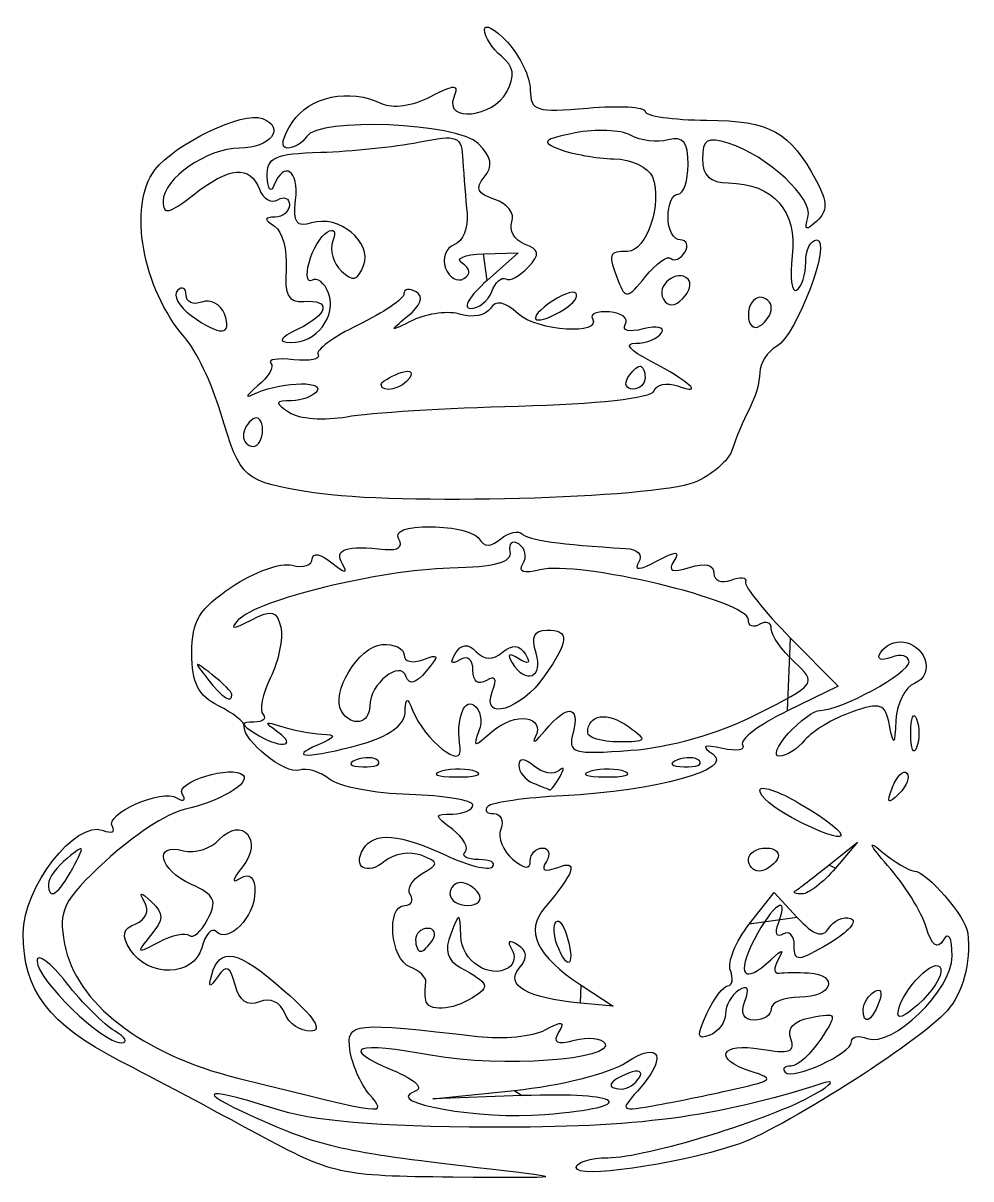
# Model space of a CAD drawing. Extents: x 2 to 593, y 3 to 839.
# Drawn here: x 267.9 to 330.5, y 663.8 to 740.1 of the extents above; entities that cross this region are included whole.
import ezdxf

# ---------------------------------------------------------------- set-up
doc = ezdxf.new("R2010")
doc.units = 0
doc.layers.add('Capa_1', color=7, linetype='CONTINUOUS')

msp = doc.modelspace()

# ---------------------------------------------------------------- linework, layer by layer
at = {"layer": 'Capa_1', "color": 7}
for points in [[(298.342496, 724.88836), (300.643792, 724.9538), (298.5774, 723.134704)], [(310.737064, 724.594648), (310.737064, 724.594648)], [(311.854, 723.225104), (311.854, 723.225152)], [(303.687072, 721.238104), (303.687072, 721.238104)], [(317.347304, 721.312424), (317.347304, 721.312424)], [(281.235832, 720.932416), (281.235832, 720.932416)], [(307.876272, 716.721616), (307.876272, 716.721616)], [(291.586096, 716.261712), (291.586096, 716.261712)], [(300.653872, 714.843512), (300.653872, 714.843512)], [(283.756704, 713.278712), (283.756704, 713.278712)], [(287.15108, 709.118984), (287.151104, 709.118984)], [(318.620304, 699.520496), (321.762968, 696.336344), (318.416416, 694.716304)], [(281.736224, 695.792568), (281.736224, 695.792568)], [(298.924944, 695.97924), (298.924944, 695.979208)], [(288.969296, 694.692048), (288.969296, 694.692048)], [(305.224384, 693.283456), (305.224384, 693.283456)], [(318.483824, 693.233456), (318.483824, 693.233456)], [(326.559128, 693.233456), (326.559128, 693.233456)], [(290.260136, 692.515456), (290.260152, 692.515616)], [(291.380888, 691.418192), (291.380888, 691.418176)], [(312.596, 691.418192), (312.596, 691.418176)], [(297.851392, 690.699728), (297.851392, 690.69972)], [(303.406952, 690.392144), (303.406928, 690.392152)], [(307.701272, 690.699728), (307.701272, 690.69972)], [(325.35168, 689.667144), (325.35168, 689.667144)], [(318.673248, 687.67256), (318.673248, 687.67256)], [(321.135712, 684.528184), (323.02992, 686.035472), (321.586544, 684.330688)], [(315.831936, 684.898952), (315.831936, 684.898952)], [(271.226056, 684.330688), (271.226056, 684.330688)], [(298.0264, 682.625904), (298.0264, 682.625904)], [(315.89456, 680.639216), (317.528808, 682.716824), (319.052184, 681.081672)], [(318.925808, 682.8234), (318.925808, 682.8234)], [(294.995664, 679.595176), (294.995664, 679.595176)], [(275.01712, 678.959504), (275.017096, 678.959528)], [(303.212752, 679.249008), (303.212792, 679.249008)], [(304.798224, 676.595744), (306.907192, 675.21228), (304.739904, 675.419184)], [(294.527232, 675.617512), (294.527096, 675.617336)], [(285.220472, 674.748832), (285.220472, 674.748848)], [(313.091344, 674.726768), (313.091376, 674.726768)], [(323.40876, 675.00436), (323.40876, 675.00436)], [(325.705904, 674.69128), (325.705904, 674.69128)], [(274.015264, 673.569064), (274.015264, 673.569064)], [(308.628584, 670.494312), (308.628584, 670.494312)], [(300.867704, 669.30808), (294.995664, 669.098456), (300.396808, 669.653256)], [(283.440296, 666.765576), (283.440296, 666.765576)]]:
    msp.add_lwpolyline(points, close=True, dxfattribs=at)
for points in [[(298.405208, 739.687744), (298.405208, 740.132016), (299.087128, 739.763584), (299.920576, 738.868968)], [(299.525808, 737.949944), (298.90948, 738.461456), (298.405208, 739.243464), (298.405208, 739.687744)], [(299.920576, 738.868968), (300.754024, 737.97436), (301.435944, 736.554424), (301.435944, 735.713544)], [(299.877992, 735.58412), (300.448528, 736.650168), (300.357832, 737.259432), (299.525808, 737.949944)], [(285.714032, 733.580064), (286.864184, 735.312296), (289.47668, 735.853408), (291.646904, 734.808904)], [(294.81584, 735.255496), (296.494128, 736.1262), (296.726608, 736.119936), (296.37872, 735.213336)], [(291.646904, 734.808904), (292.317168, 734.48632), (293.712192, 734.68292), (294.81584, 735.255496)], [(296.37872, 735.213336), (295.742992, 733.556656), (298.97628, 733.899256), (299.877992, 735.58412)], [(301.435944, 735.713544), (301.435944, 734.33948), (301.81952, 734.218512), (305.224352, 734.518808)], [(276.64596, 730.432888), (277.9906, 732.194896), (282.449072, 734.32764), (283.74684, 733.829648)], [(305.224352, 734.518808), (307.307984, 734.702584), (309.012768, 734.60556), (309.012768, 734.303208)], [(309.012768, 734.303208), (309.012768, 734.000856), (310.845368, 733.738864), (313.085208, 733.720992)], [(283.74684, 733.829648), (285.309704, 733.22992), (284.264528, 731.875264), (282.238936, 731.875264)], [(285.387472, 731.875272), (284.915512, 731.875272), (285.050696, 732.581032), (285.714032, 733.580064)], [(297.9984, 732.17384), (296.613016, 733.559224), (287.462616, 733.929784), (286.661136, 732.63296)], [(313.085208, 733.720992), (317.300816, 733.687312), (318.568976, 732.982432), (320.328528, 729.694672)], [(294.048536, 732.271448), (296.678128, 732.789512), (296.897056, 732.696808), (296.986544, 731.027296)], [(304.387248, 732.88224), (302.264808, 732.457752), (302.109992, 732.294208), (303.36564, 731.803016)], [(308.058384, 732.727976), (307.41508, 733.087984), (305.763072, 733.1574), (304.387248, 732.88224)], [(310.541064, 732.416776), (309.818896, 732.227928), (308.701688, 732.367976), (308.058384, 732.727976)], [(286.661136, 732.63296), (286.403584, 732.216232), (285.830432, 731.875272), (285.387472, 731.875272)], [(287.608832, 731.604048), (289.587952, 731.663248), (292.485816, 731.963568), (294.048536, 732.271448)], [(298.391472, 729.964512), (298.999824, 730.697528), (298.897048, 731.2752), (297.9984, 732.17384)], [(311.854104, 730.802336), (311.854104, 732.28656), (311.53648, 732.677088), (310.541064, 732.416776)], [(314.50596, 732.201496), (313.115712, 732.636632), (312.801176, 732.446064), (312.801176, 731.168656)], [(319.769256, 727.302432), (320.149648, 728.550104), (317.09856, 731.390048), (314.50596, 732.201496)], [(282.238936, 731.875264), (280.091688, 731.875264), (277.190128, 729.859488), (277.190128, 728.367744)], [(284.069656, 729.981064), (284.019016, 731.27776), (284.52968, 731.511952), (287.608832, 731.604048)], [(303.36564, 731.803016), (304.179584, 731.4846), (305.793872, 731.20012), (306.952944, 731.170832)], [(306.952944, 731.170832), (308.112016, 731.141552), (309.256896, 730.605376), (309.497128, 729.97936)], [(312.801176, 731.168656), (312.801176, 730.056472), (313.295544, 729.59524), (314.50596, 729.578128)], [(278.623296, 719.373504), (275.82344, 722.558248), (274.838896, 728.064896), (276.64596, 730.432888)], [(279.186512, 728.789544), (281.569, 730.663608), (282.926784, 730.783824), (283.544008, 729.175352)], [(285.93888, 728.447056), (286.156008, 730.425072), (285.184616, 731.082096), (284.51104, 729.4128)], [(296.986544, 731.027296), (297.039744, 730.035144), (297.162776, 728.474504), (297.259992, 727.559208)], [(311.191128, 728.844528), (311.55576, 728.844528), (311.854104, 729.725544), (311.854104, 730.802336)], [(284.51104, 729.4128), (284.300856, 728.891896), (284.102224, 729.147608), (284.069656, 729.981064)], [(299.084336, 728.490632), (297.935016, 728.855416), (297.767224, 729.212344), (298.391472, 729.964512)], [(309.497128, 729.97936), (310.16992, 728.226088), (309.116992, 725.056112), (307.861832, 725.056112)], [(320.328528, 729.694672), (321.07284, 728.303928), (321.078192, 727.73848), (320.353488, 727.058416)], [(283.544008, 729.175352), (283.794016, 728.523856), (284.341936, 728.203016), (284.7616, 728.462384)], [(314.50596, 729.578128), (317.48096, 729.536048), (319.074408, 727.723064), (318.729912, 724.77216)], [(277.190128, 728.367744), (277.190128, 727.448184), (277.58816, 727.53228), (279.186512, 728.789544)], [(285.524632, 728.131568), (285.524632, 727.690256), (285.098432, 727.323952), (284.577528, 727.317568)], [(284.7616, 728.462384), (285.181272, 728.721752), (285.524632, 728.572896), (285.524632, 728.131568)], [(286.992448, 726.93524), (286.009608, 726.623304), (285.775544, 726.95916), (285.93888, 728.447056)], [(300.217208, 727.00932), (300.431, 727.566448), (299.929304, 728.222456), (299.084336, 728.490632)], [(310.52816, 727.32916), (310.52816, 728.162616), (310.826496, 728.844528), (311.191128, 728.844528)], [(290.422672, 724.122784), (291.01972, 725.678664), (288.79092, 727.506056), (286.992448, 726.93524)], [(297.259992, 727.559208), (297.3572, 726.64392), (296.978472, 725.719192), (296.418384, 725.504264)], [(284.577528, 727.317568), (283.841128, 727.308528), (283.8356, 727.1756), (284.552648, 726.71996)], [(284.552648, 726.71996), (285.05988, 726.397656), (285.40084, 725.12428), (285.310328, 723.890248)], [(288.017872, 726.328752), (288.482816, 726.616096), (288.641536, 726.373632), (288.400192, 725.744696)], [(301.051896, 725.541816), (300.381776, 725.79896), (300.006168, 726.459344), (300.217208, 727.00932)], [(311.330552, 725.8138), (310.88924, 725.8138), (310.52816, 726.495712), (310.52816, 727.32916)], [(320.353488, 727.058416), (319.65144, 726.399608), (319.511784, 726.457936), (319.769256, 727.302432)], [(286.823256, 724.309208), (287.043056, 725.149728), (287.580632, 726.05852), (288.017872, 726.328752)], [(288.400192, 725.744696), (288.173232, 725.153232), (288.425552, 724.260096), (288.961008, 723.759944)], [(296.418384, 725.504264), (295.858288, 725.289336), (295.600488, 724.591104), (295.845496, 723.952632)], [(301.284864, 724.0082), (302.099056, 724.889008), (302.058576, 725.155512), (301.051896, 725.541816)], [(307.861832, 725.056112), (306.587648, 725.056112), (306.546456, 724.926072), (307.244432, 723.107192)], [(311.633528, 725.005704), (311.908216, 725.45016), (311.771872, 725.8138), (311.330552, 725.8138)], [(320.344392, 725.813816), (321.387, 725.813816), (319.018752, 719.52112), (317.69796, 718.781968)], [(319.62032, 724.34316), (319.62032, 725.152024), (319.946152, 725.813816), (320.344392, 725.813816)], [(287.03124, 723.15652), (286.697048, 722.949976), (286.603448, 723.46868), (286.823256, 724.309208)], [(296.925256, 724.276552), (296.43544, 724.579272), (297.067456, 724.852104), (298.342496, 724.88836)], [(309.044576, 723.391848), (309.75708, 724.271752), (310.518704, 724.813008), (310.737064, 724.594648)], [(310.737064, 724.594648), (310.95544, 724.376272), (311.35884, 724.561208), (311.633528, 725.005704)], [(318.729912, 724.77216), (318.56036, 723.319904), (318.691352, 722.298384), (319.020984, 722.502104)], [(319.020984, 722.502104), (319.350616, 722.705832), (319.62032, 723.534312), (319.62032, 724.34316)], [(285.310328, 723.890248), (285.183648, 722.163096), (285.451032, 721.670784), (286.471712, 721.751784)], [(288.961008, 723.759944), (289.725712, 723.0456), (290.039176, 723.123408), (290.422672, 724.122784)], [(295.845496, 723.952632), (296.090488, 723.31416), (296.632584, 723.00292), (297.050136, 723.260984)], [(297.050136, 723.260984), (297.535208, 723.560768), (297.49012, 723.927448), (296.925256, 724.276552)], [(299.810552, 723.237104), (300.079432, 723.074872), (300.742872, 723.421872), (301.284864, 724.0082)], [(311.854, 723.225152), (311.13196, 723.947192), (309.684376, 722.777664), (310.222472, 721.907008)], [(278.705488, 722.175448), (278.705488, 722.648552), (278.450312, 722.780456), (278.138416, 722.468568)], [(288.110176, 722.303848), (287.850952, 722.979368), (287.36544, 723.363064), (287.03124, 723.15652)], [(298.5774, 723.134704), (297.44088, 722.134208), (296.947904, 721.304832), (297.481888, 721.291672)], [(298.887224, 722.399888), (299.126176, 723.022592), (299.541672, 723.399336), (299.810552, 723.237104)], [(307.244432, 723.107192), (307.705696, 721.905152), (307.860544, 721.92964), (309.044576, 723.391848)], [(311.510264, 721.946688), (311.95636, 722.392776), (312.111032, 722.968064), (311.854, 723.225104)], [(278.138416, 722.468568), (277.826528, 722.15668), (278.232656, 721.417936), (279.04092, 720.82692)], [(279.744248, 721.71388), (279.172928, 721.494648), (278.705488, 721.70236), (278.705488, 722.175448)], [(285.621256, 719.045944), (287.294816, 718.976344), (288.687512, 720.799344), (288.110176, 722.303848)], [(293.092768, 722.259528), (293.087968, 721.922392), (291.734752, 721.000176), (290.085584, 720.21016)], [(293.90448, 722.376216), (293.462816, 722.649176), (293.097552, 722.596672), (293.092768, 722.259528)], [(293.336224, 720.774336), (294.206168, 721.47572), (294.41392, 722.06136), (293.90448, 722.376216)], [(297.481888, 721.291672), (298.015872, 721.278552), (298.64828, 721.7772), (298.887224, 722.399888)], [(304.44356, 722.30108), (304.246616, 722.498032), (303.424168, 722.175608), (302.615904, 721.584592)], [(303.687072, 721.238104), (304.300096, 721.625792), (304.64052, 722.104128), (304.44356, 722.30108)], [(316.589616, 722.025392), (316.172896, 722.025392), (315.831936, 721.493832), (315.831936, 720.844152)], [(317.347304, 721.312424), (317.347304, 721.70456), (317.006344, 722.025392), (316.589616, 722.025392)], [(281.235832, 720.932416), (280.986768, 721.581456), (280.315552, 721.933112), (279.744248, 721.71388)], [(286.471712, 721.751784), (288.330128, 721.89928), (288.12324, 720.898624), (286.092872, 719.919416)], [(298.795536, 721.286248), (298.510728, 720.825424), (297.637368, 720.651624), (296.854728, 720.900024)], [(300.626024, 720.93616), (299.718872, 721.757128), (299.153392, 721.865272), (298.795536, 721.286248)], [(302.615904, 721.584592), (300.999432, 720.4026), (301.903528, 720.11016), (303.687072, 721.238104)], [(310.222472, 721.907008), (310.542304, 721.389512), (310.96612, 721.402584), (311.510264, 721.946688)], [(316.589616, 720.131184), (317.006344, 720.388736), (317.347304, 720.920296), (317.347304, 721.312424)], [(279.04092, 720.82692), (280.960728, 719.423128), (281.799528, 719.46344), (281.235832, 720.932416)], [(293.698344, 720.510208), (292.106208, 719.737336), (292.076696, 719.758856), (293.336224, 720.774336)], [(296.854728, 720.900024), (296.072088, 721.148424), (294.651712, 720.972984), (293.698344, 720.510208)], [(305.532224, 720.624912), (306.220144, 719.511824), (301.896824, 719.786112), (300.626024, 720.93616)], [(306.67088, 721.064576), (305.857296, 721.125856), (305.344896, 720.928008), (305.532224, 720.624912)], [(307.705296, 720.233392), (307.949952, 720.629256), (307.484472, 721.003288), (306.67088, 721.064576)], [(315.831936, 720.844152), (315.831936, 720.194472), (316.172896, 719.87364), (316.589616, 720.131184)], [(286.092872, 719.919416), (284.871544, 719.330392), (284.7378, 719.08268), (285.621256, 719.045944)], [(290.085584, 720.21016), (288.436408, 719.420144), (287.237472, 718.530448), (287.421272, 718.233048)], [(308.89536, 719.941176), (307.956304, 719.695608), (307.4498, 719.819984), (307.705296, 720.233392)], [(310.10564, 719.681688), (310.339176, 720.059544), (309.794544, 720.176312), (308.89536, 719.941176)], [(280.977616, 714.448568), (280.415464, 716.323832), (279.356016, 718.540056), (278.623296, 719.373504)], [(309.371264, 717.810696), (307.982552, 718.534832), (307.609968, 718.98712), (308.399816, 718.99)], [(308.399816, 718.99), (309.104488, 718.9924), (309.872112, 719.303824), (310.10564, 719.681688)], [(287.421272, 718.233048), (287.60508, 717.93564), (286.882464, 717.788152), (285.815456, 717.905272)], [(317.69796, 718.781968), (317.088352, 718.440808), (316.589592, 717.662568), (316.589592, 717.052536)], [(284.309424, 717.684264), (284.548112, 717.445576), (284.152024, 716.765104), (283.429232, 716.172088)], [(285.815456, 717.905272), (284.748456, 718.0224), (284.070744, 717.922952), (284.309424, 717.684264)], [(307.876272, 716.721616), (308.133824, 717.138344), (308.494896, 717.479296), (308.678664, 717.479296)], [(308.678664, 717.479296), (308.86244, 717.479296), (309.012792, 717.138344), (309.012792, 716.721616)], [(311.145376, 716.179488), (312.999264, 715.516032), (311.987008, 716.446752), (309.371264, 717.810696)], [(291.586096, 716.261712), (291.586096, 716.425488), (292.11524, 716.762544), (292.761968, 717.01072)], [(293.474936, 716.712936), (293.029984, 715.992984), (291.586096, 715.648056), (291.586096, 716.261712)], [(292.761968, 717.01072), (293.436256, 717.269464), (293.740384, 717.14244), (293.474936, 716.712936)], [(308.210392, 715.963936), (307.769072, 715.963936), (307.61872, 716.304888), (307.876272, 716.721616)], [(309.012792, 716.721616), (309.012792, 716.304888), (308.651712, 715.963936), (308.210392, 715.963936)], [(316.589592, 717.052536), (316.589592, 716.442496), (316.27352, 715.351328), (315.887216, 714.627712)], [(283.429232, 716.172088), (282.70644, 715.579064), (282.560736, 715.3218), (283.105456, 715.600376)], [(283.105456, 715.600376), (284.652872, 716.391744), (287.800984, 716.582264), (287.353016, 715.857424)], [(309.605592, 715.84812), (309.750128, 716.28172), (310.443024, 716.430832), (311.145376, 716.179488)], [(285.669336, 715.194648), (284.56164, 715.184648), (284.54204, 715.079824), (285.524632, 714.420912)], [(287.353016, 715.857424), (287.131664, 715.49928), (286.374016, 715.201032), (285.669336, 715.194648)], [(300.653872, 714.843512), (305.806536, 714.971744), (309.449752, 715.380608), (309.605592, 715.84812)], [(287.151104, 709.118984), (282.435296, 709.85964), (282.324608, 709.955192), (280.977616, 714.448568)], [(285.524632, 714.420912), (286.14972, 714.001736), (287.854512, 713.87668), (289.313048, 714.143016)], [(289.313048, 714.143016), (290.771584, 714.40936), (295.874952, 714.724576), (300.653872, 714.843512)], [(315.887216, 714.627712), (315.500904, 713.904096), (314.998216, 712.710256), (314.770104, 711.974736)], [(283.125312, 713.99168), (282.778032, 713.777056), (282.493904, 713.280616), (282.493904, 712.888488)], [(283.756704, 713.278712), (283.756704, 713.885472), (283.472576, 714.206312), (283.125312, 713.99168)], [(282.493904, 712.888488), (282.493904, 712.496352), (282.778032, 712.17552), (283.125312, 712.17552)], [(283.125312, 712.17552), (283.472576, 712.17552), (283.756704, 712.67196), (283.756704, 713.278712)], [(314.770104, 711.974736), (314.542, 711.239216), (313.409, 710.259056), (312.252328, 709.796608)], [(312.252328, 709.796608), (309.596096, 708.734632), (292.531408, 708.27396), (287.15108, 709.118984)], [(292.760856, 706.0524), (292.434712, 706.58012), (293.198336, 706.871744), (294.906368, 706.871744)], [(294.906368, 706.871744), (296.364904, 706.871744), (297.779208, 706.514232), (298.049264, 706.077264)], [(291.858472, 705.381968), (292.699416, 705.293088), (293.063128, 705.563312), (292.760856, 706.0524)], [(298.049264, 706.077264), (298.389448, 705.526832), (298.831888, 705.524816), (299.48964, 706.070864)], [(299.48964, 706.070864), (300.011792, 706.504208), (300.645528, 706.65224), (300.897936, 706.399824)], [(300.671872, 705.739168), (300.238024, 706.007304), (299.976744, 705.778768), (300.091248, 705.23132)], [(300.897936, 706.399824), (301.304808, 705.992952), (303.355544, 705.7048), (307.731696, 705.4396)], [(289.035064, 704.409272), (288.452, 705.379792), (289.2566, 705.656992), (291.858472, 705.381968)], [(300.091248, 705.23132), (300.241336, 704.51376), (299.136368, 704.208064), (296.132192, 704.136016)], [(300.951, 704.426976), (301.231328, 704.880552), (301.10572, 705.47104), (300.671872, 705.739168)], [(307.731696, 705.4396), (308.523848, 705.3916), (308.885, 705.004848), (308.58736, 704.523264)], [(309.770608, 704.598864), (311.095088, 705.307704), (311.344456, 705.30648), (310.90368, 704.593264)], [(281.722128, 702.90628), (283.17284, 703.88392), (284.962872, 704.526096), (285.69996, 704.333344)], [(285.69996, 704.333344), (286.437056, 704.140592), (287.040128, 704.333664), (287.040128, 704.7624)], [(287.040128, 704.7624), (287.040128, 705.194056), (287.612216, 705.07788), (288.322096, 704.502048)], [(288.322096, 704.502048), (289.193176, 703.795464), (289.421688, 703.765736), (289.035064, 704.409272)], [(315.831936, 700.735136), (315.831936, 701.991136), (304.566952, 704.681176), (302.05648, 704.024672)], [(308.58736, 704.523264), (308.246488, 703.971736), (308.64656, 703.997288), (309.770608, 704.598864)], [(310.90368, 704.593264), (310.49948, 703.939248), (310.797112, 703.824368), (311.948768, 704.189888)], [(311.948768, 704.189888), (312.966672, 704.512984), (313.559016, 704.373664), (313.559016, 703.811184)], [(296.132192, 704.136016), (291.505176, 704.02504), (283.392816, 702.042424), (282.155648, 700.720224)], [(302.05648, 704.024672), (301.004504, 703.749568), (300.61904, 703.889848), (300.951, 704.426976)], [(313.559016, 703.811184), (313.559016, 703.321792), (314.06636, 703.116064), (314.686448, 703.354016)], [(314.686448, 703.354016), (315.306544, 703.59196), (315.738232, 703.543208), (315.645768, 703.245664)], [(315.645768, 703.245664), (315.553304, 702.948112), (316.89184, 701.271792), (318.620304, 699.520496)], [(279.084464, 698.529432), (279.084464, 700.651904), (279.56836, 701.454856), (281.722128, 702.90628)], [(283.007144, 700.714624), (284.377568, 701.418744), (284.70772, 701.338216), (284.956976, 700.239104)], [(282.155648, 700.720224), (281.564128, 700.088056), (281.784664, 700.086632), (283.007144, 700.714624)], [(316.589616, 700.431432), (316.172896, 700.17388), (315.831936, 700.310544), (315.831936, 700.735136)], [(317.347304, 700.126824), (317.347304, 700.551904), (317.006344, 700.688984), (316.589616, 700.431432)], [(284.956976, 700.239104), (285.122016, 699.511368), (284.819416, 698.021544), (284.284536, 696.928384)], [(301.814808, 698.537264), (301.473496, 699.612656), (301.678648, 700.052632), (302.521432, 700.052632)], [(302.521432, 700.052632), (304.045848, 700.052632), (304.013408, 699.366912), (302.37808, 697.021896)], [(318.869072, 697.936192), (318.032096, 698.715952), (317.347304, 699.701736), (317.347304, 700.126824)], [(291.63596, 699.090352), (292.441984, 699.151072), (293.101456, 698.844496), (293.101456, 698.409088)], [(296.47948, 698.486184), (296.890184, 699.15072), (297.297472, 699.190392), (297.866576, 698.62128)], [(299.607816, 698.59208), (300.256736, 699.130648), (300.715984, 699.089248), (301.106736, 698.456992)], [(324.550648, 698.545912), (325.254704, 699.685104), (326.97928, 699.440256), (327.482176, 698.129712)], [(280.836992, 695.056376), (279.51576, 695.715072), (279.084464, 696.5698), (279.084464, 698.529432)], [(288.969296, 694.692048), (288.227472, 695.892344), (290.096064, 698.974352), (291.63596, 699.090352)], [(293.101456, 698.409088), (293.101456, 697.973672), (293.66112, 697.832192), (294.345152, 698.09468)], [(294.345152, 698.09468), (295.41812, 698.506416), (295.44792, 698.402128), (294.562264, 697.334976)], [(296.7728, 698.086048), (296.208928, 697.737544), (296.10468, 697.879752), (296.47948, 698.486184)], [(297.647552, 697.400712), (297.647552, 698.134456), (297.296344, 698.409608), (296.7728, 698.086048)], [(297.866576, 698.62128), (298.418448, 698.069416), (298.966984, 698.060208), (299.607816, 698.59208)], [(300.678288, 698.158424), (300.022008, 698.564024), (299.869368, 698.475464), (300.227088, 697.896656)], [(300.227088, 697.896656), (301.129936, 696.435816), (302.32832, 696.919336), (301.814808, 698.537264)], [(301.106736, 698.456992), (301.487632, 697.840696), (301.348856, 697.743992), (300.678288, 698.158424)], [(325.263616, 698.248136), (324.589336, 697.989392), (324.2852, 698.116416), (324.550648, 698.545912)], [(326.439488, 697.946944), (326.439488, 698.360776), (325.910344, 698.496312), (325.263616, 698.248136)], [(280.41028, 697.118512), (279.208552, 698.060976), (279.181752, 698.034176), (280.124216, 696.832448)], [(293.244896, 696.970416), (292.857864, 698.131512), (290.828416, 696.505992), (290.828416, 695.034888)], [(316.337168, 694.46748), (320.356568, 696.501104), (320.377968, 696.530432), (318.869072, 697.936192)], [(320.570376, 694.748824), (321.941048, 694.748824), (326.439488, 697.200056), (326.439488, 697.946944)], [(327.482176, 698.129712), (327.7366, 697.466688), (327.444976, 696.778664), (326.80556, 696.533288)], [(280.124216, 696.832448), (281.114024, 695.570344), (281.736224, 695.168976), (281.736224, 695.792568)], [(281.736224, 695.792568), (281.736224, 695.949904), (281.139544, 696.546584), (280.41028, 697.118512)], [(284.284536, 696.928384), (283.749648, 695.835216), (283.525728, 694.727112), (283.786928, 694.46592)], [(294.562264, 697.334976), (293.888288, 696.522888), (293.435808, 696.397664), (293.244896, 696.970416)], [(298.533992, 696.722608), (297.996704, 696.390536), (297.647552, 696.657648), (297.647552, 697.400712)], [(302.37808, 697.021896), (300.806896, 694.768872), (298.152968, 693.967528), (298.924944, 695.97924)], [(298.924944, 695.979208), (299.260448, 696.853536), (299.134224, 697.093568), (298.533992, 696.722608)], [(326.80556, 696.533288), (326.187496, 696.296112), (325.635376, 695.200904), (325.578624, 694.099496)], [(293.161272, 694.595016), (293.209272, 695.63088), (293.308024, 695.663888), (293.661888, 694.762352)], [(296.800144, 692.286352), (296.521336, 694.052152), (296.994656, 695.531184), (297.699208, 695.095736)], [(325.154328, 693.746456), (324.869264, 695.210816), (324.588088, 695.310536), (322.649608, 694.634776)], [(282.541776, 693.708056), (282.568016, 693.96908), (281.80088, 694.575824), (280.836992, 695.056376)], [(290.828416, 695.034888), (290.828416, 693.853072), (289.624968, 693.631144), (288.969296, 694.692048)], [(290.260152, 692.515616), (292.073424, 693.019184), (293.123104, 693.771552), (293.161272, 694.595016)], [(293.661888, 694.762352), (294.440856, 692.777808), (297.047232, 690.721448), (296.800144, 692.286352)], [(297.699208, 695.095736), (298.144344, 694.820632), (298.300152, 694.052472), (298.04544, 693.38872)], [(298.940896, 693.36648), (300.43124, 694.665984), (302.464896, 694.387024), (301.763344, 692.979304)], [(302.410416, 693.422864), (303.848792, 695.177728), (304.737192, 695.107336), (304.2584, 693.276448)], [(305.224384, 693.283456), (305.224384, 694.490576), (306.536344, 694.685768), (307.908072, 693.682736)], [(318.416416, 694.716304), (316.5758, 693.82528), (315.241824, 692.818008), (315.452008, 692.477928)], [(318.483824, 693.233456), (319.238088, 694.066912), (320.177032, 694.748824), (320.570376, 694.748824)], [(322.649608, 694.634776), (321.448624, 694.216112), (320.063504, 693.388584), (319.57156, 692.795832)], [(326.559128, 693.233456), (326.559128, 694.275272), (326.731096, 694.701472), (326.941288, 694.18056)], [(283.188448, 693.979408), (282.304632, 693.969808), (282.315792, 693.838056), (283.251568, 693.233304)], [(283.786928, 694.46592), (284.04812, 694.20472), (283.778768, 693.985792), (283.188448, 693.979408)], [(284.766936, 693.316384), (283.82172, 693.99632), (283.864032, 694.058136), (285.01832, 693.683616)], [(308.07844, 692.110296), (310.631096, 692.296184), (313.876432, 693.222456), (316.337168, 694.46748)], [(325.578624, 694.099496), (325.490864, 692.396272), (325.427448, 692.343504), (325.154328, 693.746456)], [(326.941288, 694.18056), (327.15148, 693.659656), (327.15148, 692.807264), (326.941288, 692.286352)], [(286.165856, 690.795264), (285.264688, 690.494872), (282.446408, 692.76), (282.541776, 693.708056)], [(283.251568, 693.233304), (284.811016, 692.225512), (286.179136, 692.300512), (284.766936, 693.316384)], [(285.01832, 693.683616), (285.78168, 693.435944), (286.975032, 693.209344), (287.670208, 693.180048)], [(287.670208, 693.180048), (288.68028, 693.137488), (288.629784, 692.995992), (287.418824, 692.475616)], [(298.04544, 693.38872), (297.624744, 692.2924), (297.706736, 692.29036), (298.940896, 693.36648)], [(301.763344, 692.979304), (301.52148, 692.494), (301.812704, 692.693592), (302.410416, 693.422864)], [(304.2584, 693.276448), (303.904696, 691.923872), (304.21552, 691.828992), (308.07844, 692.110296)], [(307.262016, 692.665192), (306.141312, 692.665192), (305.224384, 692.943408), (305.224384, 693.283456)], [(307.908072, 693.682736), (309.199512, 692.738416), (309.153016, 692.665192), (307.262016, 692.665192)], [(317.894776, 691.718096), (317.464496, 691.718096), (317.72956, 692.400008), (318.483824, 693.233456)], [(326.941288, 692.286352), (326.731096, 691.765448), (326.559128, 692.191648), (326.559128, 693.233456)], [(287.418824, 692.475616), (285.280448, 691.556728), (286.88912, 691.57928), (290.260136, 692.515456)], [(314.128328, 692.233496), (312.832992, 692.517424), (312.681736, 692.42472), (313.499768, 691.848248)], [(315.452008, 692.477928), (315.662192, 692.13784), (315.066536, 692.02784), (314.128328, 692.233496)], [(319.57156, 692.795832), (319.079616, 692.20308), (318.325064, 691.718096), (317.894776, 691.718096)], [(289.928664, 691.478016), (289.32424, 691.236136), (289.503768, 691.0566), (290.386432, 691.020248)], [(291.380888, 691.418176), (291.129112, 691.669944), (290.475616, 691.696864), (289.928664, 691.478016)], [(301.695128, 691.05976), (301.028024, 691.613408), (300.678312, 691.632856), (300.678312, 691.11632)], [(313.499768, 691.848248), (314.92228, 690.8458), (309.78388, 689.425552), (303.588424, 689.108752)], [(311.143768, 691.478016), (310.539344, 691.236136), (310.71888, 691.0566), (311.601536, 691.020248)], [(312.596, 691.418176), (312.344224, 691.669944), (311.690728, 691.696864), (311.143768, 691.478016)], [(278.452544, 689.241336), (277.973776, 690.016016), (281.760968, 691.176952), (282.47196, 690.473464)], [(288.171488, 690.207016), (287.577264, 690.700176), (286.674728, 690.964888), (286.165856, 690.795264)], [(290.386432, 691.020248), (291.185152, 690.987288), (291.632656, 691.166424), (291.380888, 691.418192)], [(295.578352, 690.7278), (294.841144, 690.535696), (295.260856, 690.365888), (296.511032, 690.350448)], [(297.851392, 690.69972), (297.338424, 690.907264), (296.315552, 690.919904), (295.578352, 690.7278)], [(300.678312, 691.11632), (300.678312, 690.683296), (301.104504, 690.157032), (301.625416, 689.94684)], [(303.331968, 690.777568), (302.99096, 690.46864), (302.254376, 690.595624), (301.695128, 691.05976)], [(303.406928, 690.392152), (303.706696, 690.913056), (303.672952, 691.086496), (303.331968, 690.777568)], [(305.428224, 690.7278), (304.691024, 690.535696), (305.110728, 690.365888), (306.360904, 690.350448)], [(307.701272, 690.69972), (307.188296, 690.907264), (306.165424, 690.919904), (305.428224, 690.7278)], [(311.601536, 691.020248), (312.400264, 690.987288), (312.847768, 691.166424), (312.596, 691.418192)], [(325.35168, 689.667144), (325.636216, 690.414384), (326.05988, 690.834904), (326.29316, 690.601624)], [(282.47196, 690.473464), (283.00396, 689.94708), (280.876624, 688.706624), (278.58524, 688.207088)], [(293.44364, 689.18828), (291.138184, 689.2554), (288.765712, 689.713856), (288.171488, 690.207016)], [(296.511032, 690.350448), (297.761208, 690.335008), (298.364368, 690.492184), (297.851392, 690.699728)], [(301.625416, 689.94684), (302.146312, 689.736648), (302.637632, 689.53776), (302.717224, 689.504856)], [(302.717224, 689.504856), (302.796824, 689.471976), (303.107192, 689.87124), (303.406952, 690.392144)], [(306.360904, 690.350448), (307.61108, 690.335008), (308.21424, 690.492184), (307.701272, 690.699728)], [(326.29316, 690.601624), (326.52644, 690.368336), (326.29364, 689.756952), (325.775824, 689.243)], [(273.843664, 687.06988), (273.312416, 687.929464), (277.089024, 689.596968), (278.121656, 688.958768)], [(278.121656, 688.958768), (278.576088, 688.677912), (278.723152, 688.803488), (278.452544, 689.241336)], [(297.641536, 688.497944), (297.637536, 688.810488), (295.749096, 689.121136), (293.44364, 689.18828)], [(316.589616, 689.460832), (316.589616, 689.840768), (317.782968, 689.447472), (319.241504, 688.586968)], [(318.673248, 687.67256), (317.527248, 688.276176), (316.589616, 689.080904), (316.589616, 689.460832)], [(325.775824, 689.243), (325.027528, 688.500264), (324.940496, 688.587296), (325.35168, 689.667144)], [(296.321744, 687.905584), (297.051008, 687.918864), (297.64492, 688.1854), (297.641536, 688.497944)], [(303.588424, 689.108752), (301.121064, 688.982592), (298.888672, 688.66572), (298.627568, 688.404608)], [(319.241504, 688.586968), (323.152576, 686.279384), (322.700208, 685.551464), (318.673248, 687.67256)], [(278.58524, 688.207088), (277.477288, 687.965552), (275.139272, 686.433072), (273.389648, 684.801576)], [(280.900144, 686.212968), (282.412072, 687.831488), (283.834792, 686.145048), (282.423928, 684.406744)], [(296.309984, 686.88356), (295.064272, 687.829504), (295.064888, 687.882744), (296.321744, 687.905584)], [(298.627568, 688.404608), (298.366448, 688.143496), (298.539888, 687.929856), (299.012992, 687.929856)], [(299.012992, 687.929856), (299.486088, 687.929856), (299.69788, 687.47304), (299.483632, 686.91472)], [(267.9464, 680.025536), (267.9464, 683.065472), (271.404224, 687.519136), (273.222656, 686.821336)], [(273.222656, 686.821336), (273.781152, 686.607024), (274.060608, 686.718872), (273.843664, 687.06988)], [(299.483632, 686.91472), (299.269384, 686.356392), (299.62104, 685.462256), (300.265088, 684.927736)], [(278.538472, 685.480752), (279.280048, 685.286824), (280.3428, 685.616328), (280.900144, 686.212968)], [(290.418568, 685.606224), (291.123088, 686.746168), (292.836024, 686.61144), (295.855504, 685.1786)], [(297.130808, 685.392296), (297.402144, 685.663632), (297.032776, 686.334704), (296.309984, 686.88356)], [(325.028424, 684.508264), (323.843176, 685.849304), (323.670856, 686.23472), (324.604944, 685.455368)], [(271.226056, 684.330688), (272.049744, 685.876536), (272.016912, 685.93852), (270.873872, 684.9956)], [(279.053464, 683.259776), (276.91972, 684.231968), (276.506968, 686.012), (278.538472, 685.480752)], [(291.850744, 684.804048), (290.655872, 683.8124), (289.656032, 684.372416), (290.418568, 685.606224)], [(294.225032, 685.177976), (293.501512, 685.455616), (292.43308, 685.287352), (291.850744, 684.804048)], [(298.026544, 684.898952), (297.262544, 684.898952), (296.859464, 685.12096), (297.130808, 685.392296)], [(301.436096, 684.806344), (301.436096, 685.274104), (301.797184, 685.656808), (302.238496, 685.656808)], [(302.238496, 685.656808), (302.679816, 685.656808), (302.79436, 685.257904), (302.49304, 684.770368)], [(315.831936, 684.898952), (315.831936, 685.315672), (316.363496, 685.656632), (317.013176, 685.656632)], [(317.013176, 685.656632), (317.662856, 685.656632), (317.983696, 685.315672), (317.726144, 684.898952)], [(324.604944, 685.455368), (325.471208, 684.732616), (326.454088, 684.141272), (326.78912, 684.141272)], [(270.873872, 684.9956), (270.18056, 684.423664), (269.613304, 683.656512), (269.613304, 683.290808)], [(273.389648, 684.801576), (270.5526, 682.156072), (270.259352, 681.564312), (270.6784, 679.33056)], [(294.305128, 683.981808), (295.432848, 684.612912), (295.425864, 684.717176), (294.225032, 685.177976)], [(295.855504, 685.1786), (297.287736, 684.49896), (298.674688, 684.158), (298.9376, 684.42092)], [(298.9376, 684.42092), (299.20052, 684.683832), (298.790544, 684.898952), (298.026544, 684.898952)], [(300.265088, 684.927736), (301.058824, 684.269008), (301.436096, 684.229888), (301.436096, 684.806344)], [(302.49304, 684.770368), (302.121344, 684.168944), (302.363248, 684.044344), (303.245368, 684.382848)], [(303.245368, 684.382848), (304.650408, 684.922008), (304.365328, 684.039768), (302.38924, 681.733448)], [(316.544904, 684.141264), (316.152768, 684.141264), (315.831936, 684.482224), (315.831936, 684.898952)], [(317.726144, 684.898952), (317.468592, 684.482224), (316.937032, 684.141264), (316.544904, 684.141264)], [(269.613304, 683.290808), (269.613304, 682.133464), (270.2866, 682.567592), (271.226056, 684.330688)], [(282.423928, 684.406744), (281.732208, 683.554472), (281.69024, 683.292632), (282.304504, 683.661672)], [(282.304504, 683.661672), (282.932024, 684.03868), (283.251608, 683.735592), (283.251608, 682.763368)], [(293.509232, 682.579336), (293.267512, 682.970448), (293.625664, 683.60156), (294.305128, 683.981808)], [(318.925808, 682.8234), (319.09944, 682.932016), (320.093896, 683.699176), (321.135712, 684.528184)], [(321.586544, 684.330688), (320.792688, 683.393056), (319.798224, 682.625904), (319.376632, 682.625904)], [(327.57372, 680.442168), (327.272992, 681.434856), (326.127608, 683.264608), (325.028424, 684.508264)], [(326.78912, 684.141272), (327.591816, 684.141272), (330.203752, 681.108784), (330.315152, 680.047504)], [(280.128592, 680.93808), (280.783288, 682.161376), (280.601208, 682.554568), (279.053464, 683.259776)], [(296.84516, 683.383584), (296.453024, 683.383584), (296.132192, 683.042624), (296.132192, 682.625904)], [(298.0264, 682.625904), (297.768848, 683.042624), (297.237288, 683.383584), (296.84516, 683.383584)], [(275.990472, 682.052288), (275.568312, 682.79964), (275.665264, 682.807712), (276.440712, 682.089728)], [(283.251608, 682.763368), (283.251608, 681.117056), (281.502344, 679.323928), (280.689376, 680.136888)], [(293.146328, 681.868216), (293.58764, 681.868216), (293.750952, 682.188224), (293.509232, 682.579336)], [(296.132192, 682.625904), (296.132192, 682.209176), (296.663752, 681.868216), (297.313432, 681.868216)], [(297.313432, 681.868216), (297.963112, 681.868216), (298.283944, 682.209176), (298.0264, 682.625904)], [(317.81588, 680.692344), (318.60856, 682.75804), (317.429624, 681.952176), (316.210776, 679.595176)], [(319.376632, 682.625904), (318.95504, 682.625904), (318.752168, 682.714776), (318.925808, 682.8234)], [(275.379608, 680.658968), (276.037912, 680.911584), (276.298752, 681.506536), (275.990472, 682.052288)], [(276.440712, 682.089728), (277.251992, 681.3386), (277.237976, 680.943232), (276.362472, 679.882048)], [(293.487496, 677.803112), (292.201056, 678.29676), (291.901328, 681.868216), (293.146328, 681.868216)], [(302.38924, 681.733448), (301.058104, 680.179856), (301.823744, 678.546976), (304.798224, 676.595744)], [(278.923344, 679.88244), (279.152736, 679.65304), (279.695104, 680.128088), (280.128592, 680.93808)], [(296.836752, 679.865832), (296.785152, 681.439184), (296.764752, 681.442536), (296.179616, 679.974184)], [(303.212792, 679.249008), (302.966024, 679.892072), (302.933424, 680.587504), (303.140312, 680.794424)], [(303.140312, 680.794424), (303.347232, 681.001344), (303.698384, 680.475208), (303.920664, 679.625224)], [(319.052184, 681.081672), (320.161704, 679.890736), (320.730768, 679.697632), (321.146848, 680.37088)], [(321.146848, 680.37088), (321.461056, 680.87928), (322.111224, 681.164216), (322.591648, 681.004072)], [(322.591648, 681.004072), (323.07208, 680.843928), (322.4296, 680.101176), (321.163912, 679.35352)], [(274.320784, 671.606416), (269.627664, 674.027072), (267.9464, 676.247648), (267.9464, 680.025536)], [(275.017096, 678.959528), (274.42548, 679.906392), (274.515256, 680.32728), (275.379608, 680.658968)], [(276.901112, 679.44444), (277.783952, 679.914728), (278.69396, 680.111824), (278.923344, 679.88244)], [(280.689376, 680.136888), (280.398648, 680.427624), (279.973976, 679.95116), (279.745656, 679.078072)], [(294.661544, 680.352856), (294.220224, 680.352856), (293.859144, 680.011896), (293.859144, 679.595176)], [(294.995664, 679.595176), (295.253216, 680.011896), (295.102856, 680.352856), (294.661544, 680.352856)], [(314.643504, 677.563024), (314.432744, 678.112248), (314.99572, 679.496528), (315.89456, 680.639216)], [(318.113664, 679.979384), (317.68416, 679.713928), (317.557136, 680.018024), (317.81588, 680.692344)], [(318.862664, 679.218216), (318.862664, 679.891456), (318.525616, 680.233976), (318.113664, 679.979384)], [(328.700656, 679.575952), (328.301464, 678.93004), (327.949984, 679.2002), (327.57372, 680.442168)], [(329.2808, 678.5272), (329.2808, 679.758856), (329.060184, 680.15768), (328.700656, 679.575952)], [(330.315152, 680.047504), (330.5246, 678.052264), (330.005272, 676.09392), (328.954272, 674.915736)], [(270.6784, 679.33056), (271.409512, 675.43344), (275.79136, 672.037016), (282.115064, 670.465888)], [(276.362472, 679.882048), (275.392648, 678.706584), (275.441488, 678.666904), (276.901112, 679.44444)], [(293.859144, 679.595176), (293.859144, 679.178448), (294.009496, 678.837488), (294.193272, 678.837488)], [(294.193272, 678.837488), (294.377032, 678.837488), (294.738112, 679.178448), (294.995664, 679.595176)], [(296.179616, 679.974184), (295.753368, 678.904568), (295.936184, 678.258792), (296.801128, 677.778816)], [(300.001464, 677.75104), (298.739632, 676.971184), (296.891176, 678.2064), (296.836752, 679.865832)], [(300.598136, 679.26612), (300.04096, 679.610472), (299.884184, 679.509784), (300.194864, 679.007088)], [(300.695864, 677.722168), (301.28192, 678.428312), (301.254568, 678.860424), (300.598136, 679.26612)], [(303.920664, 679.625224), (304.392816, 677.81972), (303.868264, 677.540928), (303.212752, 679.249008)], [(316.210776, 679.595176), (314.996272, 677.246592), (315.521144, 676.611688), (317.30692, 678.269232)], [(321.163912, 679.35352), (319.10104, 678.134944), (318.862664, 678.120928), (318.862664, 679.218216)], [(270.803512, 676.766176), (269.741408, 678.11376), (268.868648, 678.756456), (268.864024, 678.194376)], [(279.745656, 679.078072), (279.2416, 677.150568), (276.195128, 677.074176), (275.01712, 678.959504)], [(280.399952, 677.274752), (280.919096, 679.195), (282.13548, 678.930368), (285.191392, 676.232328)], [(300.194864, 679.007088), (300.474416, 678.554768), (300.387384, 677.989544), (300.001464, 677.75104)], [(317.30692, 678.269232), (318.124816, 679.0284), (318.218888, 679.024672), (317.780976, 678.250432)], [(323.681512, 673.090744), (325.350368, 672.450336), (329.2808, 676.266472), (329.2808, 678.5272)], [(268.864024, 678.194376), (268.853944, 676.973704), (273.193712, 672.766248), (274.428944, 672.799072)], [(281.939824, 676.625368), (281.617816, 677.856736), (281.368384, 677.983536), (280.815736, 677.196752)], [(294.534296, 676.774944), (294.587496, 677.099088), (294.116448, 677.56176), (293.487496, 677.803112)], [(296.801128, 677.778816), (298.735064, 676.705632), (298.809168, 676.52576), (297.625744, 675.777336)], [(317.780976, 678.250432), (317.480504, 677.719208), (317.515728, 677.333384), (317.859216, 677.393056)], [(325.705904, 674.69128), (325.746784, 675.940696), (327.907856, 678.379368), (328.473192, 677.814032)], [(328.473192, 677.814032), (328.766888, 677.520328), (328.258984, 676.531816), (327.344496, 675.617336)], [(280.815736, 677.196752), (280.241048, 676.378592), (280.161688, 676.39348), (280.399952, 677.274752)], [(304.739904, 675.419184), (301.214088, 675.755784), (299.753992, 676.587272), (300.695864, 677.722168)], [(314.482216, 676.558536), (314.78168, 676.561736), (314.854256, 677.013808), (314.643504, 677.563024)], [(317.859216, 677.393056), (318.202728, 677.452736), (319.080464, 677.461216), (319.809736, 677.411856)], [(319.809736, 677.411856), (321.882496, 677.271592), (321.363888, 675.80676), (319.241472, 675.80676)], [(274.015264, 673.569064), (273.310896, 673.979888), (271.865608, 675.418584), (270.803512, 676.766176)], [(283.553928, 675.5034), (282.747248, 675.193856), (282.217968, 675.5618), (281.939824, 676.625368)], [(285.191392, 676.232328), (287.202552, 674.456688), (287.770352, 673.586488), (286.931648, 673.565232)], [(294.527096, 675.617336), (294.477736, 675.929888), (294.480936, 676.450808), (294.534296, 676.774944)], [(313.091376, 674.726768), (313.556872, 675.730984), (314.182744, 676.55528), (314.482216, 676.558536)], [(315.202976, 676.265184), (314.71544, 675.963864), (314.316536, 675.262496), (314.316536, 674.706592)], [(315.6056, 675.552216), (315.93092, 676.399976), (315.799016, 676.633552), (315.202976, 676.265184)], [(324.15776, 676.18024), (324.587264, 676.445688), (324.714288, 676.1416), (324.455544, 675.467272)], [(285.220472, 674.748848), (284.939552, 675.480896), (284.277008, 675.78088), (283.553928, 675.5034)], [(297.625744, 675.777336), (296.275104, 674.923168), (294.650104, 674.839352), (294.527232, 675.617512)], [(316.23452, 674.2914), (315.507952, 674.2914), (315.289688, 674.728952), (315.6056, 675.552216)], [(319.241472, 675.80676), (318.199664, 675.80676), (317.347272, 675.465808), (317.347272, 675.04908)], [(323.40876, 675.00436), (323.40876, 675.396488), (323.745816, 675.92564), (324.15776, 676.18024)], [(324.455544, 675.467272), (323.95184, 674.154648), (323.40876, 673.914488), (323.40876, 675.00436)], [(327.344496, 675.617336), (326.430016, 674.702856), (325.692656, 674.286136), (325.705904, 674.69128)], [(286.931648, 673.565232), (286.24696, 673.547872), (285.476928, 674.080504), (285.220472, 674.748832)], [(313.280768, 673.298376), (312.444144, 672.977336), (312.407728, 673.251976), (313.091344, 674.726768)], [(314.316536, 674.706592), (314.316536, 674.150672), (313.85044, 673.516984), (313.280768, 673.298376)], [(328.954272, 674.915736), (327.063896, 672.796592), (317.905416, 666.97848), (314.961016, 666.02624)], [(317.347272, 675.04908), (317.347272, 674.632352), (316.846528, 674.2914), (316.23452, 674.2914)], [(319.994192, 674.47588), (321.702688, 674.80248), (321.72804, 674.7434), (320.611, 673.038576)], [(289.521704, 672.346168), (289.281352, 674.140944), (289.716432, 674.185688), (297.970112, 673.215024)], [(302.418224, 673.653904), (303.552096, 674.260728), (303.756128, 674.222936), (303.303128, 673.48996)], [(318.628944, 673.049912), (318.356512, 673.759848), (318.82876, 674.253104), (319.994192, 674.47588)], [(274.428944, 672.799072), (274.905784, 672.811712), (274.719624, 673.15824), (274.015264, 673.569064)], [(297.970112, 673.215024), (299.606064, 673.02264), (301.607704, 673.219824), (302.418224, 673.653904)], [(303.303128, 673.48996), (302.876072, 672.798968), (303.162904, 672.654624), (304.347464, 672.964392)], [(304.347464, 672.964392), (305.245664, 673.199272), (306.151696, 673.114544), (306.360864, 672.776096)], [(322.65108, 672.873872), (322.65108, 673.210624), (323.114776, 673.308216), (323.681512, 673.090744)], [(294.9688, 671.959192), (289.87188, 672.901408), (288.764176, 672.49456), (292.336664, 670.99244)], [(306.360864, 672.776096), (307.044256, 671.670352), (299.46956, 671.127184), (294.9688, 671.959192)], [(307.784216, 671.50952), (310.072648, 673.00896), (310.523016, 671.832696), (308.511496, 669.61)], [(316.02136, 670.902088), (313.458464, 671.706856), (313.97204, 672.858344), (316.681008, 672.381088)], [(316.681008, 672.381088), (318.52748, 672.055792), (318.954208, 672.202304), (318.628944, 673.049912)], [(318.259632, 670.853456), (318.798144, 670.314944), (322.65108, 672.0876), (322.65108, 672.873872)], [(320.611, 673.038576), (319.97028, 672.060728), (319.087496, 671.260664), (318.64924, 671.260664)], [(290.798416, 669.402608), (290.21964, 670.099992), (289.645128, 671.424584), (289.521704, 672.346168)], [(283.440296, 666.765576), (280.627792, 668.29164), (276.524008, 670.470032), (274.320784, 671.606416)], [(292.336664, 670.99244), (293.88944, 670.339544), (294.43356, 669.803136), (293.777256, 669.57224)], [(300.396808, 669.653256), (303.36744, 669.958408), (306.691768, 670.79372), (307.784216, 671.50952)], [(308.628584, 670.494312), (308.894032, 670.923808), (308.589944, 671.050824), (307.915624, 670.792088)], [(315.074256, 669.769144), (317.467448, 670.308464), (317.55984, 670.418992), (316.02136, 670.902088)], [(318.64924, 671.260664), (318.210992, 671.260664), (318.035664, 671.077424), (318.259632, 670.853456)], [(282.115064, 670.465888), (292.278968, 667.940656), (291.981488, 667.977088), (290.798416, 669.402608)], [(320.756872, 670.120376), (313.572976, 667.849264), (308.580288, 667.191328), (298.78408, 667.224808)], [(307.915624, 670.792088), (306.603, 670.288384), (306.36284, 669.745304), (307.452712, 669.745304)], [(307.452712, 669.745304), (307.84484, 669.745304), (308.373984, 670.082352), (308.628584, 670.494312)], [(320.2036, 669.398344), (321.354488, 670.066576), (321.599952, 670.386904), (320.756872, 670.120376)], [(284.423464, 668.4754), (279.437576, 670.088624), (279.233376, 669.599032), (284.031264, 667.535032)], [(293.777256, 669.57224), (291.686336, 668.836632), (298.126264, 667.703288), (302.38864, 668.05676)], [(302.38864, 668.05676), (308.832856, 668.59116), (307.666448, 669.550792), (300.867704, 669.30808)], [(306.550328, 665.208976), (309.104064, 665.220976), (317.385272, 667.76196), (320.2036, 669.398344)], [(308.511496, 669.61), (307.30844, 668.280632), (307.367328, 668.24), (309.83744, 668.695184)], [(309.83744, 668.695184), (311.259152, 668.957176), (313.615712, 669.440464), (315.074256, 669.769144)], [(298.78408, 667.224808), (291.20376, 667.250728), (287.105456, 667.607616), (284.423464, 668.4754)], [(284.031264, 667.535032), (287.941448, 665.85292), (289.3026, 665.570112), (298.78408, 664.469864)], [(296.320904, 663.922648), (288.874504, 663.988088), (288.342896, 664.105408), (283.440296, 666.765576)], [(314.961016, 666.02624), (310.899232, 664.712624), (304.466696, 663.810624), (304.466696, 664.554672)], [(304.466696, 664.554672), (304.466696, 664.909168), (305.404328, 665.203608), (306.550328, 665.208976)], [(298.78408, 664.469864), (304.030416, 663.861064), (304.003744, 663.855136), (296.320904, 663.922648)]]:
    msp.add_open_spline(points, degree=3, dxfattribs=at)

doc.saveas('drawing.dxf')
